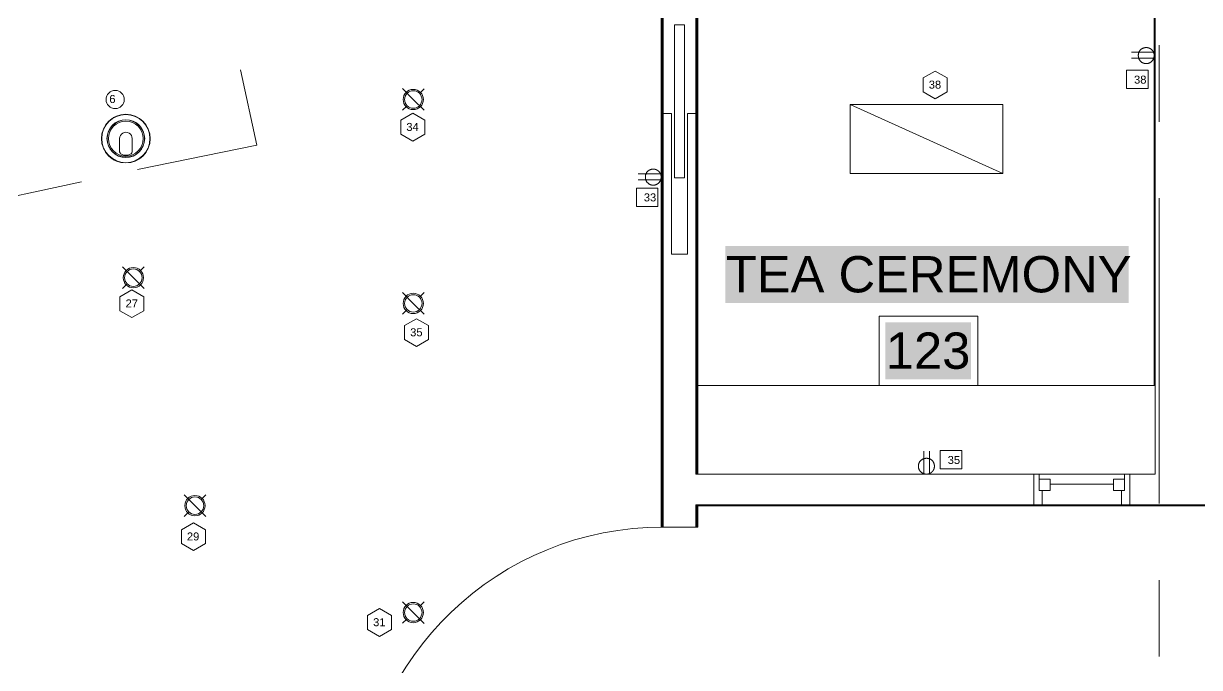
# Model space of a CAD drawing. Header units: inches. Extents: x 0.9 to 36.3, y 0.7 to 23.3.
# Drawn here: x 18.386 to 20.31, y 10.397 to 11.45 of the extents above; entities that cross this region are included whole.
import ezdxf

# ---------------------------------------------------------------- set-up
doc = ezdxf.new("R2010")
doc.units = ezdxf.units.IN
doc.layers.get('0').update_dxf_attribs({"color": 1})
for name, color, linetype, lineweight, true_color in [('Boarder for name', 7, 'Continuous', 5, 0x777777), ('Doors', 7, 'Continuous', 5, 0xf2db9c), ('Lights', 7, 'Continuous', 5, 0xff0a0a), ('Numbering Lights', 1, 'Continuous', 0, 0xff0000), ('PDF_Geometry', 7, 'Continuous', 9, 0x777777)]:
    doc.layers.add(name, color=color, linetype=linetype, lineweight=lineweight, true_color=true_color)
for name, color, linetype, lineweight in [('CCTV', 253, 'Continuous', 0), ('Numbering CCTV', 253, 'Continuous', 0), ('Numbering receptecles', 170, 'Continuous', 0), ('Receptacles', 170, 'Continuous', 0)]:
    doc.layers.add(name, color=color, linetype=linetype, lineweight=lineweight)
doc.layers.add('PDF_Solid Fills', color=7, linetype='Continuous', true_color=0xffffff)
doc.layers.add('PDF_Text', color=7, linetype='Continuous')
doc.styles.add('PDF Arial', font='arial.ttf')
doc.styles.get("Standard").update_dxf_attribs({"font": 'arial.ttf'})

# ---------------------------------------------------------------- blocks, each defined once
blk = doc.blocks.new('HD60-TOP')
at = {"lineweight": 0}
for p, q in [((-1.29, 2.24), (-1.29, 2.23)), ((2.58, 0), (2.57, 0)), ((-1.29, -2.24), (-1.29, -2.23))]:
    blk.add_line(p, q, dxfattribs=at)
at = {"lineweight": 0, "flags": 128}
for points in [[(-1.24, 2.27), (-1.23, 2.26, 0.011482), (-1.34, 2.2), (-1.34, 2.21, -0.005759)], [(0.67, 0), (0.67, -1.3, -0.281624), (0.46, -1.65, -0.240543), (-0.46, -1.65, -0.281624), (-0.67, -1.3), (-0.67, 0, -1.000121)], [(2.58, -0.06), (2.57, -0.06, 0.011482), (2.57, 0.06), (2.58, 0.06, -0.005759)], [(-1.34, -2.21), (-1.34, -2.2, 0.011482), (-1.23, -2.26), (-1.24, -2.27, -0.005759)]]:
    blk.add_lwpolyline(points, format="xyb", close=True, dxfattribs=at)
at = {"lineweight": 0}
for radius in [2.57, 2.54, 1.99, 1.97]:
    blk.add_circle((0, 0), radius, dxfattribs=at)
blk.add_circle((0, 0), 1.84)

msp = doc.modelspace()

# ---------------------------------------------------------------- linework, layer by layer
at = {"layer": 'Boarder for name', "linetype": 'ByBlock'}
msp.add_lwpolyline([(19.7859, 10.9712), (19.9475, 10.9712), (19.9475, 10.8579), (19.7859, 10.8579)], close=True, dxfattribs=at)
at = {"layer": 'Doors', "linetype": 'ByBlock'}
msp.add_arc((19.4312, 10.1272), 0.499, 89.8467, 177.815, dxfattribs=at)
at = {"layer": 'Lights', "linetype": 'ByBlock', "ltscale": 0.001}
for p, q in [((19.006, 11.3436), (19.0236, 11.3258)), ((19.0337, 11.3359), (19.0413, 11.3435)), ((19.0059, 11.3082), (19.0134, 11.3157)), ((19.0236, 11.3258), (19.0412, 11.3081)), ((18.548, 11.0521), (18.5656, 11.0343)), ((18.5758, 11.0444), (18.5834, 11.052)), ((18.5656, 11.0343), (18.5833, 11.0166)), ((18.5479, 11.0167), (18.5555, 11.0242)), ((19.006, 11.01), (19.0236, 10.9922)), ((19.0337, 11.0023), (19.0413, 11.0099)), ((19.0236, 10.9922), (19.0412, 10.9745)), ((19.0059, 10.9746), (19.0134, 10.9821)), ((18.6488, 10.6791), (18.6664, 10.6613)), ((18.6766, 10.6714), (18.6841, 10.679)), ((18.6664, 10.6613), (18.684, 10.6436)), ((18.6487, 10.6437), (18.6562, 10.6512)), ((19.006, 10.5042), (19.0236, 10.4864)), ((19.0337, 10.4965), (19.0413, 10.5041)), ((19.0059, 10.4688), (19.0134, 10.4763)), ((19.0236, 10.4864), (19.0412, 10.4687))]:
    msp.add_line(p, q, dxfattribs=at)
at = {"layer": 'Lights', "linetype": 'ByBlock'}
msp.add_lwpolyline([(19.9884, 11.2046), (19.7384, 11.2046), (19.7384, 11.3178), (19.9884, 11.2046), (19.9884, 11.3178), (19.7384, 11.3178)], dxfattribs=at)
at = {"layer": 'Lights', "linetype": 'ByBlock', "ltscale": 0.001}
for centre, radius in [((19.0236, 11.3258), 0.0166), ((19.0236, 11.3258), 0.0143), ((18.5656, 11.0343), 0.0166), ((18.5656, 11.0343), 0.0143), ((19.0236, 10.9922), 0.0166), ((19.0236, 10.9922), 0.0143), ((18.6664, 10.6613), 0.0166), ((18.6664, 10.6613), 0.0143), ((19.0236, 10.4864), 0.0166), ((19.0236, 10.4864), 0.0143)]:
    msp.add_circle(centre, radius, dxfattribs=at)
at = {"layer": 'Numbering CCTV', "linetype": 'ByBlock', "ltscale": 0.001}
msp.add_circle((18.5359, 11.3258), 0.0149, dxfattribs=at)
at = {"layer": 'Numbering Lights', "linetype": 'ByBlock', "ltscale": 0.001}
for points in [[(19.8775, 11.3724), (19.8579, 11.361), (19.8579, 11.3383), (19.8775, 11.327), (19.8972, 11.3383), (19.8972, 11.361)], [(19.0227, 11.3032), (19.003, 11.2919), (19.003, 11.2692), (19.0227, 11.2578), (19.0423, 11.2692), (19.0423, 11.2919)], [(18.5633, 11.0144), (18.5436, 11.003), (18.5436, 10.9803), (18.5633, 10.969), (18.5829, 10.9803), (18.5829, 11.003)], [(19.029, 10.9672), (19.0094, 10.9558), (19.0094, 10.9331), (19.029, 10.9218), (19.0487, 10.9331), (19.0487, 10.9558)], [(18.6638, 10.6332), (18.6441, 10.6219), (18.6441, 10.5992), (18.6638, 10.5878), (18.6834, 10.5992), (18.6834, 10.6219)], [(18.9684, 10.4929), (18.9488, 10.4816), (18.9488, 10.4589), (18.9684, 10.4475), (18.9881, 10.4589), (18.9881, 10.4816)]]:
    msp.add_lwpolyline(points, close=True, dxfattribs=at)
at = {"layer": 'Numbering receptecles', "linetype": 'ByBlock', "ltscale": 0.001}
for points in [[(20.1908, 11.3736), (20.2258, 11.3736), (20.2258, 11.3437), (20.1908, 11.3437)], [(19.3887, 11.1809), (19.4237, 11.1809), (19.4237, 11.151), (19.3887, 11.151)], [(19.8859, 10.7513), (19.9209, 10.7513), (19.9209, 10.7215), (19.8859, 10.7215)]]:
    msp.add_lwpolyline(points, close=True, dxfattribs=at)
at = {"layer": 'PDF_Geometry', "linetype": 'ByBlock'}
for points in [[(20.3308, 10.6629), (20.2375, 10.6629), (20.1958, 10.6629), (20.1958, 10.7129), (20.2375, 10.7129), (20.2375, 11.9378), (20.2375, 12.0362), (20.2375, 12.3578), (19.4859, 12.3578), (19.4859, 11.8429), (19.4725, 11.8429), (19.4725, 12.1978), (19.4459, 12.1978), (19.4459, 11.8429), (19.4325, 11.8429), (19.4325, 12.3528), (17.3076, 12.3528), (17.8876, 9.7496)], [(19.4875, 10.7129), (19.4875, 10.7146), (19.4892, 10.7146), (19.4859, 10.7146), (19.4859, 12.3578), (20.2375, 12.3578), (20.2375, 12.0362), (20.2358, 12.0362), (20.2358, 12.3545), (20.2358, 12.3562), (20.2375, 12.3562), (20.2358, 12.3562), (20.2358, 12.3545), (19.4892, 12.3545), (19.4875, 12.3562), (19.4892, 12.3545), (19.4892, 10.7146)], [(19.4875, 12.3562), (19.4875, 10.7146), (19.4875, 12.3562)], [(17.8876, 9.7496), (17.3076, 12.3528), (19.4325, 12.3528), (19.4325, 10.7146), (19.4325, 10.6262), (19.4309, 10.6262), (19.4292, 10.6262), (19.4292, 10.7146), (19.4292, 12.3512), (19.4309, 12.3512), (19.4309, 12.3528), (19.4309, 10.7146), (19.4309, 12.3528), (19.4309, 12.3512), (19.4292, 12.3512), (17.311, 12.3512), (17.3093, 12.3512), (17.3093, 12.3528), (17.3093, 12.3512), (17.311, 12.3512), (17.8893, 9.7529)], [(19.4892, 10.7129), (19.4892, 10.8579), (20.2375, 10.8579), (20.2375, 11.9378), (20.2358, 11.9378), (20.2358, 10.8579)], [(20.2375, 10.8579), (20.2375, 11.9378), (20.2375, 10.8579)], [(20.2442, 11.2895), (20.2442, 11.4145)], [(18.7409, 11.3745), (18.7676, 11.2512), (18.5726, 11.2112)], [(18.4809, 11.1912), (18.2876, 11.1495), (18.2626, 11.2729)], [(20.2442, 10.6646), (20.2442, 11.1645)], [(19.4859, 10.6612), (20.3325, 10.6612), (20.3325, 11.1012)], [(20.3308, 11.1012), (20.3308, 10.6629), (19.4859, 10.6629)], [(19.4892, 10.8512), (19.4892, 10.7212), (19.4892, 10.8512)], [(20.0392, 10.7129), (20.0475, 10.7129), (20.0475, 10.6862), (20.0525, 10.6862), (20.0525, 10.6629), (20.0392, 10.6629)], [(20.1958, 10.7129), (20.1875, 10.7129), (20.1875, 10.6862), (20.1825, 10.6862), (20.1825, 10.6629), (20.1958, 10.6629)], [(20.0659, 10.6962), (20.1692, 10.6962)], [(19.4875, 10.6629), (19.4875, 10.6262), (19.4875, 10.6612), (20.3158, 10.6612), (19.4892, 10.6612), (19.4892, 10.6262), (19.4875, 10.6262), (19.4859, 10.6262)], [(20.2442, 10.4146), (20.2442, 10.5396)]]:
    msp.add_lwpolyline(points, dxfattribs=at)
for points in [[(19.4325, 11.8429), (19.4459, 11.8429), (19.4459, 12.1978), (19.4725, 12.1978), (19.4725, 11.8429), (19.4859, 11.8429), (19.4859, 11.3029), (19.4725, 11.3029), (19.4725, 11.0729), (19.4459, 11.0729), (19.4459, 11.3029), (19.4325, 11.3029)], [(19.4509, 11.1979), (19.4675, 11.1979), (19.4675, 11.4479), (19.4509, 11.4479)], [(19.4325, 10.6262), (19.4859, 10.6262), (19.4859, 10.6629), (20.0392, 10.6629), (20.0392, 10.7129), (19.4859, 10.7129), (19.4859, 10.7146), (19.4859, 11.3029), (19.4725, 11.3029), (19.4725, 11.0729), (19.4459, 11.0729), (19.4459, 11.3029), (19.4325, 11.3029), (19.4325, 10.7146)], [(20.2375, 10.7129), (20.2375, 10.8579), (19.4892, 10.8579), (19.4892, 10.7129)], [(19.4309, 10.7146), (19.4309, 10.6262)], [(20.0392, 10.6629), (20.0392, 10.7129), (20.1958, 10.7129), (20.1958, 10.6629)], [(20.0659, 10.7046), (20.0659, 10.6862), (20.0475, 10.6862), (20.0475, 10.7046)], [(20.1692, 10.7046), (20.1692, 10.6862), (20.1875, 10.6862), (20.1875, 10.7046)]]:
    msp.add_lwpolyline(points, close=True, dxfattribs=at)
at = {"layer": 'PDF_Solid Fills', "linetype": 'ByBlock', "transparency": 33554559}
for points in [[(19.5342, 10.9929), (20.1942, 10.9929), (19.5342, 11.0862), (20.1942, 11.0862)], [(19.7959, 10.8679), (19.9359, 10.8679), (19.7959, 10.9612), (19.9359, 10.9612)]]:
    msp.add_solid(points, dxfattribs=at)
at = {"layer": 'Receptacles', "linetype": 'ByBlock'}
for points in [[(20.1985, 11.4031), (20.2348, 11.4031)], [(20.1985, 11.3934), (20.2351, 11.3934)], [(19.3918, 11.2041), (19.4282, 11.2041)], [(19.3918, 11.1945), (19.4285, 11.1945)], [(19.8589, 10.7503), (19.8589, 10.7136)], [(19.8685, 10.7503), (19.8685, 10.714)]]:
    msp.add_lwpolyline(points, dxfattribs=at)
for points in [[(20.2358, 11.3979), (20.2359, 11.4014), (20.2345, 11.4046), (20.2321, 11.4071), (20.2296, 11.4095), (20.2264, 11.4108), (20.2229, 11.4108), (20.2155, 11.4108), (20.2099, 11.4053), (20.2099, 11.3979), (20.2099, 11.3905), (20.2155, 11.3845), (20.2229, 11.3845), (20.2299, 11.3845), (20.2358, 11.3905), (20.2358, 11.3979)], [(19.4292, 11.199), (19.4292, 11.2025), (19.4279, 11.2057), (19.4254, 11.2081), (19.423, 11.2106), (19.4197, 11.2119), (19.4163, 11.2119), (19.4089, 11.2119), (19.4033, 11.2064), (19.4033, 11.199), (19.4033, 11.1916), (19.4089, 11.1856), (19.4163, 11.1856), (19.4233, 11.1856), (19.4292, 11.1916), (19.4292, 11.199)], [(19.8634, 10.7129), (19.8668, 10.7129), (19.8701, 10.7142), (19.8725, 10.7167), (19.875, 10.7191), (19.8763, 10.7224), (19.8763, 10.7258), (19.8763, 10.7333), (19.8708, 10.7388), (19.8634, 10.7388), (19.856, 10.7388), (19.85, 10.7333), (19.85, 10.7258), (19.85, 10.7188), (19.856, 10.7129), (19.8634, 10.7129)]]:
    msp.add_rational_spline(points, [1, 0.948448710105, 0.948448710105, 1, 0.948448710105, 0.948448710105, 1, 1, 1, 1, 1, 1, 1, 1, 1, 1], degree=3, knots=[0, 0, 0, 0, 0.79168, 0.79168, 0.79168, 1.583359, 1.583359, 1.583359, 2.583359, 2.583359, 2.583359, 3.583359, 3.583359, 3.583359, 4.583359, 4.583359, 4.583359, 4.583359], dxfattribs=at)

# ---------------------------------------------------------------- block references
at = {"layer": 'CCTV', "linetype": 'ByBlock', "xscale": 0.01551428420365771, "yscale": 0.01551428420365771, "zscale": 0.01551428420365771}
msp.add_blockref('HD60-TOP', (18.5533, 11.2618), dxfattribs=at)

# ---------------------------------------------------------------- texts
at = {"layer": 'Numbering CCTV', "linetype": 'ByBlock', "ltscale": 0.001}
msp.add_text('6', height=0.0131, dxfattribs=at).set_placement((18.5262, 11.3201))
at = {"layer": 'Numbering Lights', "linetype": 'ByBlock', "ltscale": 0.001}
for s, p in [('38', (19.867, 11.3436)), ('34', (19.0122, 11.2744)), ('27', (18.5528, 10.9856)), ('35', (19.0185, 10.9384)), ('29', (18.6532, 10.6044)), ('31', (18.9579, 10.4641))]:
    msp.add_text(s, height=0.01309, dxfattribs=at).set_placement(p)
at = {"layer": 'Numbering receptecles', "linetype": 'ByBlock', "ltscale": 0.001}
for s, p in [('38', (20.2029, 11.3518)), ('33', (19.4008, 11.1591)), ('35', (19.898, 10.7295))]:
    msp.add_text(s, height=0.01309, dxfattribs=at).set_placement(p)
at = {"layer": 'PDF_Text', "linetype": 'ByBlock', "attachment_point": 4, "style": 'PDF Arial'}
for s, insert, char_height in [('TEA CEREMONY', (19.535, 11.0395), 0.059386), ('123', (19.7967, 10.9145), 0.05939)]:
    msp.add_mtext(s, dxfattribs=dict(at, insert=insert, char_height=char_height))

doc.saveas('drawing.dxf')
